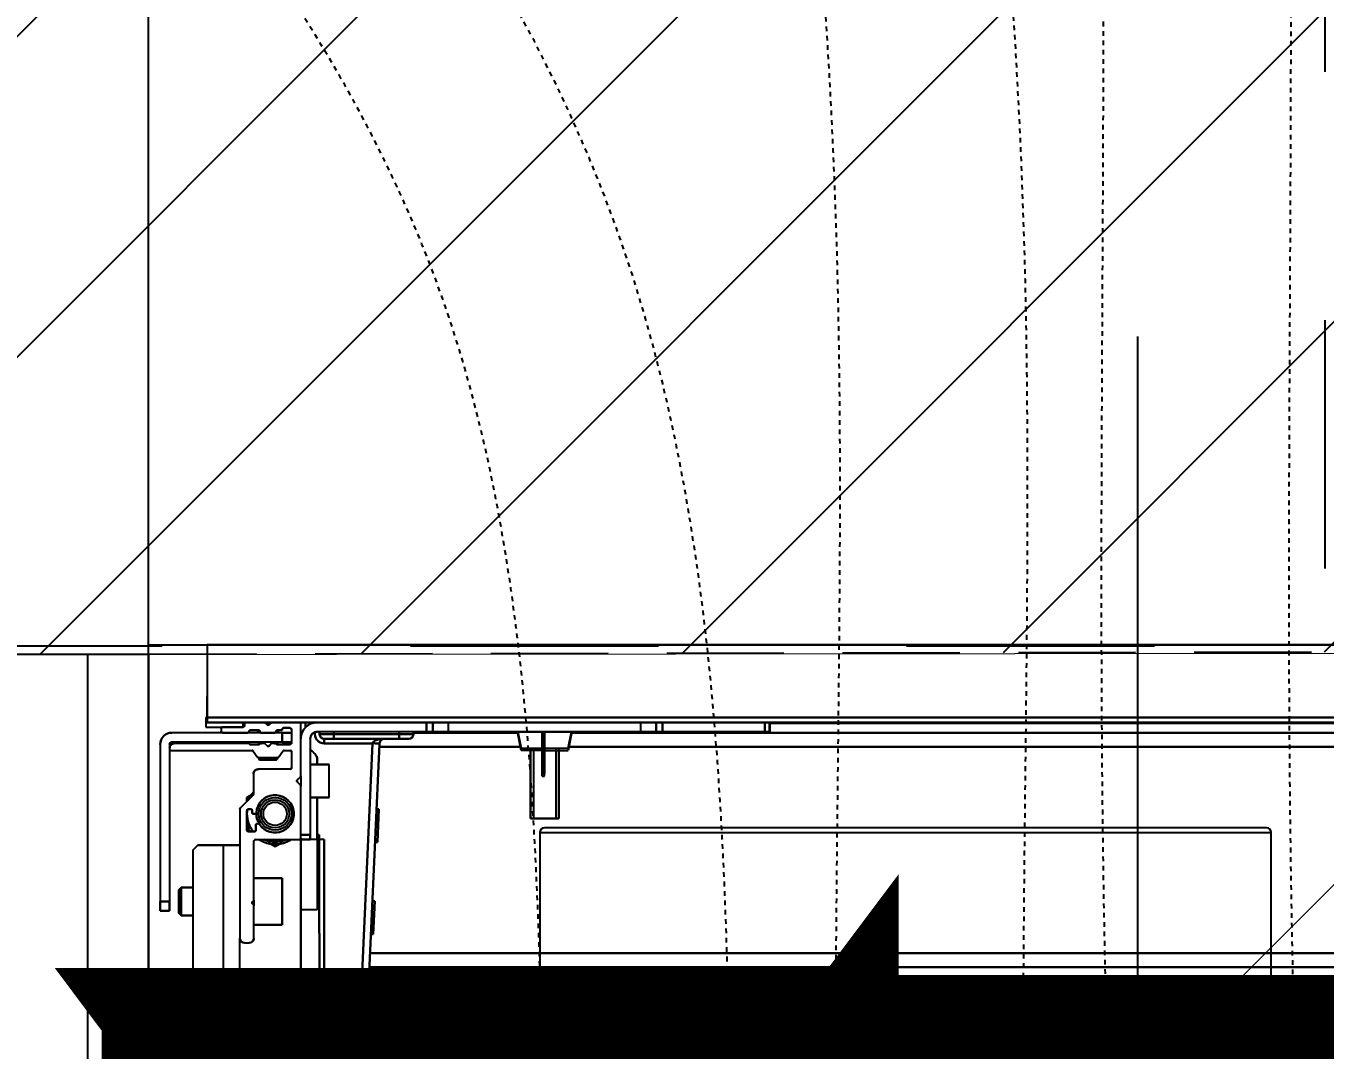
# Model space of a CAD drawing. Extents: x -2932 to 12371, y 2178 to 6224.
# Drawn here: x 4539.35 to 4567.06, y 4722.82 to 4744.65 of the extents above; entities that cross this region are included whole.
import ezdxf

# ---------------------------------------------------------------- set-up
doc = ezdxf.new("R2010")
doc.units = 0
doc.header["$PDMODE"] = 67
for name, pattern in [('ACAD_ISO02W100', [15, 12, -3]), ('prlm_ef', [0.165, 0.1, -0.065]), ('Style de ligne -1', [0.41664, 0.20828, -0.20836]), ('Style de ligne -13', [0.147638, 0.098425, -0.049213])]:
    doc.linetypes.add(name, pattern=pattern)
doc.layers.get('0').update_dxf_attribs({"color": 252})
doc.layers.add('_GAZELEC-BOITE INCORPO', color=36, linetype='Continuous', lineweight=18)
doc.layers.add('_GAZELEC-RESERVATION 2', color=6, linetype='Continuous', lineweight=18)
for name, color, linetype in [('_GAZELEC-EAU CHAUDE', 1, 'Continuous'), ('B aménagement intérieur', 252, 'Continuous'), ('B GÈnÈral_Hatch', 252, 'Continuous'), ('B Général', 252, 'Continuous'), ('C ANNOTATIONS-prestations', 252, 'Continuous'), ('D SURFACES-shab', 252, 'Continuous'), ('F REMPLISSAGE-vert clair', 252, 'Continuous'), ('F REMPLISSAGE-vert foncé', 252, 'Continuous'), ('MTI900_Alu', 252, 'Continuous'), ('prlm-CHAUFF', 30, 'Continuous'), ('prlm-EAU-EF', 161, 'Continuous'), ('prlm-MOD', 64, 'Continuous')]:
    doc.layers.add(name, color=color, linetype=linetype)
doc.layers.add('prlm-ZEROPLOT', color=254, linetype='Continuous', plot=False)
doc.styles.add('Arial', font='arial.ttf')
doc.styles.add('Eurostile', font='')
doc.styles.get('Eurostile').set_extended_font_data('Eurostile')
doc.dimstyles.new('200', dxfattribs={"dimscale": 0.1, "dimtxt": 150, "dimasz": 25, "dimexe": 50, "dimexo": 50, "dimgap": 20, "dimtad": 1, "dimdec": 0, "dimdsep": 46, "dimtxsty": 'Arial', "dimblk1": 'DOTBLANK', "dimblk2": 'DOTBLANK', "dimsah": 1, "dimcen": 25, "dimclrd": 5, "dimclre": 5, "dimadec": 0, "dimazin": 0, "dimtfac": 1, "dimtdec": 0, "dimtmove": 0, "dimatfit": 3, "dimldrblk": 'DOTBLANK', "dimfxl": 50, "dimtolj": 1, "dimtzin": 0, "dimarcsym": 0})
doc.dimstyles.new('Arch', dxfattribs={"dimtxt": 11.765001, "dimasz": 11.224121, "dimexe": 15.875, "dimexo": 7.9375, "dimgap": 7.9375, "dimtad": 1, "dimdec": 1, "dimtxsty": 'Eurostile', "dimblk": 'B n1.VW_SLASH', "dimblk1": 'B n1.VW_SLASH', "dimblk2": 'B n1.VW_SLASH', "dimcen": 0, "dimdle": 7.9375, "dimazin": 0, "dimtfac": 1, "dimtdec": 1, "dimtix": 1, "dimtmove": 0, "dimatfit": 0, "dimldrblk": 'B n1.VW_FILLEDARROW', "dimfxl": 1, "dimfrac": 2, "dimtolj": 1, "dimarcsym": 0})

# ---------------------------------------------------------------- blocks, each defined once
blk = doc.blocks.new('A n1.WC-plan-PMR')
at = {"layer": 'B Général', "linetype": 'Style de ligne -1', "ltscale": 25.4, "flags": 128}
blk.add_lwpolyline([(-114.5, 112.5), (15.5, 112.5), (15.5, 32.5), (-114.5, 32.5)], close=True, dxfattribs=at)
blk = doc.blocks.new('A n1.T2 A25 (2D)')
at = {"layer": 'B GÈnÈral_Hatch', "linetype": 'Continuous'}
h = blk.add_hatch(dxfattribs=at)
h.set_pattern_fill('F_P__SOFFITE', color=256, style=0, pattern_type=2)
h.set_pattern_definition([(45, (0, 0.2205), (-3.527778, 3.30729), [])])
h.paths.add_polyline_path([(-48.998, 18.989), (-339.998, 18.989), (-339.996, -402.143), (-255.997, -402.143), (-255.996, -314.327), (-160.993, -314.143), (-160.997, -126.192), (-48.999, -126.192)])
at = {"layer": 'B Général', "linetype": 'Style de ligne -13', "ltscale": 25.4, "flags": 128}
blk.add_lwpolyline([(-48.998, 18.989), (-339.998, 18.989), (-339.996, -402.143), (-255.997, -402.143), (-255.996, -314.327), (-160.993, -314.143), (-160.997, -126.192), (-48.999, -126.192)], close=True, dxfattribs=at)
at = {"layer": 'D SURFACES-shab', "lineweight": 18, "flags": 128}
blk.add_lwpolyline([(-340.999, -401.96), (-255.997, -401.96), (-255.996, -314.327), (-160.996, -314.235), (-160.998, -281.9), (-160.998, -130.966), (-258.956, -130.966), (-258.999, -76.01), (-340.999, -76.01)], close=True, dxfattribs=at)
at = {"layer": 'B Général', "xscale": -1, "rotation": 90}
blk.add_blockref('A n1.WC-plan-PMR', (-193.399, -298.643), dxfattribs=at)
blk = doc.blocks.new('A n1.G 100_80')
at = {"layer": 'B Général', "linetype": 'Continuous'}
blk.add_line((48.52, 43.75), (48.52, -43.75), dxfattribs=at)
at = {"layer": 'B Général', "linetype": 'Continuous', "flags": 128}
blk.add_lwpolyline([(9.5, -45), (9.5, 45), (48.52, 45), (48.52, -45)], close=True, dxfattribs=at)
at = {"layer": 'C ANNOTATIONS-prestations'}
for p, q in [((43.05, 44.75), (42.85, 44.75)), ((42.85, 44.75), (42.85, 44.55)), ((46.4, 44.75), (43.05, 44.75)), ((43.05, 44.55), (43.05, 44.75)), ((42.75, 44.3), (42.8, 44.35)), ((42.8, 44.35), (43.3, 44.35)), ((42.85, 44.55), (43.05, 44.55)), ((46.4, 44.55), (43.05, 44.55)), ((43.3, 44.35), (43.35, 44.3)), ((46.27, 44.52), (46.27, 42.791)), ((46.32, 44.55), (46.3, 44.55)), ((46.42, 42.855), (46.42, 44.45)), ((46.45, 42.15), (46.45, 44.5)), ((46.65, 42.15), (46.65, 44.5)), ((43.35, 44.3), (42.75, 44.3)), ((42.75, 44.05), (42.75, 44.3)), ((43.35, 44.3), (43.35, 44.05)), ((13.65, 44.05), (44.15, 44.05)), ((44.15, 44.05), (44.25, 43.95)), ((44.25, 43.4), (44.25, 43.95)), ((46.97, 43.78), (46.77, 43.78)), ((46.77, 43.78), (46.77, 42.98)), ((46.87, 43.75), (46.87, -43.75)), ((46.97, 43.75), (46.87, 43.75)), ((46.97, 43.75), (46.97, 43.78)), ((46.97, -43.75), (46.97, 43.75)), ((46.97, 43.75), (47.42, 43.75)), ((48.52, 43.75), (47.42, 43.75)), ((13.55, 43.4), (44.25, 43.4)), ((44.25, 43.05), (44.25, 43.4)), ((46.65, 43.42), (46.65, 42.885)), ((46.74, 43.45), (46.68, 43.45)), ((46.77, 42.98), (46.77, 43.42)), ((15.5, 43.05), (42.27, 43.05)), ((45.028, 43.05), (42.27, 43.05)), ((45.321, 42.769), (45.049, 43.041)), ((46.77, 42.98), (46.87, 42.98)), ((42.17, 42.95), (42.17, 42.85)), ((42.27, 42.75), (42.958, 42.75)), ((42.55, 42.15), (42.55, 42.75)), ((43.082, 42.75), (42.958, 42.75)), ((42.979, 42.759), (42.999, 42.779)), ((43.041, 42.779), (43.061, 42.759)), ((43.082, 42.75), (44.34, 42.75)), ((43.55, 42.75), (43.55, 42.15)), ((44.37, 42.72), (44.37, 41.78)), ((44.566, 42.9), (44.54, 42.854)), ((44.54, 42.74), (44.54, 42.87)), ((44.57, 42.9), (44.99, 42.9)), ((44.68, 42.71), (44.57, 42.71)), ((44.71, 42.657), (44.71, 42.68)), ((44.92, 42.76), (44.92, 42.729)), ((44.99, 42.79), (44.95, 42.79)), ((45.02, 42.87), (45.02, 42.82)), ((45.27, 42.906), (45.184, 42.906)), ((45.328, 42.806), (45.27, 42.906)), ((45.77, 42.76), (45.342, 42.76)), ((46.257, 42.766), (46.133, 42.679)), ((46.4, 42.653), (46.4, 42.827)), ((46.661, 42.651), (46.7, 42.69)), ((46.7, 42.826), (46.7, 42.654)), ((46.84, 42.95), (46.8, 42.95)), ((44.278, 42.4), (44.22, 42.3)), ((45.87, 41.98), (45.87, 42.66)), ((46.07, 42.63), (46.09, 42.65)), ((46.07, 42.27), (46.07, 42.63)), ((46.07, 42.607), (46.12, 42.607)), ((46.09, 42.25), (46.09, 42.65)), ((46.09, 42.65), (46.12, 42.65)), ((46.12, 42.654), (46.12, 42.246)), ((46.371, 42.471), (46.42, 42.521)), ((46.42, 42.379), (46.371, 42.429)), ((46.4, 42.65), (46.45, 42.65)), ((46.4, 42.607), (46.45, 42.607)), ((46.42, 42.521), (46.42, 42.625)), ((46.65, 42.595), (46.65, 42.31)), ((46.661, 42.618), (46.661, 42.651)), ((46.821, 42.471), (46.87, 42.521)), ((46.87, 42.379), (46.821, 42.429)), ((46.835, 42.414), (46.835, 42.486)), ((43.55, 42.15), (42.55, 42.15)), ((44.22, 42.3), (44.278, 42.2)), ((46.07, 42.293), (46.12, 42.293)), ((46.09, 42.25), (46.07, 42.27)), ((46.12, 42.25), (46.09, 42.25)), ((46.133, 42.221), (46.257, 42.134)), ((46.4, 42.293), (46.45, 42.293)), ((46.4, 42.252), (46.4, 41.98)), ((46.45, 42.25), (46.4, 42.25)), ((46.42, 42.28), (46.42, 42.379)), ((46.65, 42.15), (46.45, 42.15)), ((46.45, 42.15), (46.45, 41.95)), ((46.65, 41.95), (46.65, 42.15)), ((46.661, 42.25), (46.661, 42.287)), ((46.7, 42.21), (46.661, 42.25)), ((46.7, 42.251), (46.7, 42.15)), ((46.7, 42.15), (46.72, 42.15)), ((46.75, 42.12), (46.75, 41.98)), ((45.114, 41.95), (44.726, 41.95)), ((46.24, 41.95), (45.9, 41.95)), ((46.27, 42.109), (46.27, 41.98)), ((46.72, 41.95), (46.43, 41.95)), ((41.57, 41.75), (41.37, 41.75)), ((41.37, 41.354), (41.37, 41.75)), ((42.87, 41.75), (41.57, 41.75)), ((41.57, 41.25), (41.57, 41.75)), ((44.37, 41.75), (42.87, 41.75)), ((42.87, 41.4), (42.87, 41.75)), ((44.4, 41.75), (44.37, 41.75)), ((44.37, 41.75), (44.37, 41.55)), ((44.4, 41.75), (45.508, 41.75)), ((44.47, 41.55), (44.47, 41.75)), ((45.732, 41.75), (45.508, 41.75)), ((45.529, 41.759), (45.599, 41.829)), ((45.641, 41.829), (45.711, 41.759)), ((45.732, 41.75), (46.84, 41.75)), ((46.87, 41.65), (46.765, 41.65)), ((46.87, 41.75), (46.84, 41.75)), ((40.27, 41.351), (44.47, 41.36)), ((40.27, 41.351), (40.27, 40.5)), ((44.37, 41.4), (42.87, 41.4)), ((44.37, 41.4), (44.37, 41.55)), ((44.37, 41.55), (44.47, 41.55)), ((44.37, 41.25), (44.37, 41.4)), ((45.27, 41.4), (44.37, 41.4)), ((46.52, 41.55), (44.47, 41.55)), ((44.47, 41.36), (44.472, 41.4)), ((45.27, 41.15), (45.27, 41.55)), ((45.97, 41.55), (45.97, 41.15)), ((46.067, 41.4), (45.97, 41.4)), ((46.67, 41.35), (46.62, 41.35)), ((46.62, 41.05), (46.62, 41.35)), ((46.67, 39.067), (46.67, 41.4)), ((44.37, 41.25), (41.57, 41.25)), ((45.97, 41.15), (45.27, 41.15)), ((46.42, 41.25), (46.42, 40.221)), ((46.52, 41.25), (46.42, 41.25)), ((46.52, 41.25), (46.52, 41.05)), ((46.52, 41.05), (46.52, 39.65)), ((46.52, 41.05), (46.62, 41.05)), ((46.62, 41.05), (46.67, 41.05)), ((46.62, 39.65), (46.62, 41.05)), ((46.42, 40.221), (40.27, 40.5)), ((40.27, 40.5), (40.27, 40.35)), ((40.27, 40.35), (46.413, 40.071)), ((41.65, 2.775), (41.65, 40.287)), ((41.95, 2.775), (41.95, 40.274)), ((42.354, 40.205), (42.357, 40.255)), ((42.354, 40.205), (43.056, 40.173)), ((43.058, 40.223), (43.056, 40.173)), ((46.413, 40.071), (46.42, 40.221)), ((46.425, 40.22), (46.42, 40.221)), ((44.316, 40.116), (44.319, 40.166)), ((44.316, 40.116), (45.018, 40.084)), ((45.02, 40.134), (45.018, 40.084)), ((46.35, 37.066), (46.35, 40.074)), ((46.413, 40.071), (46.425, 40.07)), ((46.52, 39.65), (46.52, 39.45)), ((46.52, 39.65), (46.62, 39.65)), ((46.67, 39.65), (46.62, 39.65)), ((46.62, 39.35), (46.62, 39.65)), ((46.62, 39.35), (46.67, 39.35)), ((46.65, 39.35), (46.65, 37.126)), ((46.87, 39.067), (46.67, 39.067)), ((46.67, 39.067), (46.67, 38.932)), ((46.67, 38.932), (46.67, 38.6)), ((46.67, 38.932), (46.87, 38.932)), ((46.67, 38.6), (46.67, 34.5)), ((46.67, 38.6), (46.87, 38.6)), ((46.27, 37.05), (46.67, 37.13)), ((46.27, 36.6), (46.27, 37.05)), ((44.82, 36.85), (44.82, 36.25)), ((44.82, 36.85), (46.27, 36.85)), ((46.27, 36.789), (44.82, 36.789)), ((45.725, 36.6), (45.725, 36.55)), ((45.725, 36.6), (45.861, 36.6)), ((45.861, 36.6), (45.861, 36.55)), ((45.861, 36.6), (46.67, 36.6)), ((46.27, 36.311), (44.82, 36.311)), ((45.725, 36.55), (45.861, 36.55)), ((45.861, 36.55), (46.67, 36.55)), ((46.27, 36.55), (46.27, 36.05)), ((46.27, 36.25), (44.82, 36.25)), ((46.67, 35.97), (46.27, 36.05)), ((46.35, 2.6), (46.35, 36.034)), ((46.65, 35.974), (46.65, 2.5)), ((46.67, 34.5), (46.87, 34.5)), ((46.67, 34.5), (46.67, 34.168)), ((46.87, 34.168), (46.67, 34.168)), ((46.67, 34.168), (46.67, 34.033)), ((46.67, 31.85), (46.67, 34.033)), ((46.67, 34.033), (46.87, 34.033)), ((46.67, 31.85), (46.67, 31.75)), ((46.87, 31.85), (46.67, 31.85)), ((46.67, 31.75), (46.87, 31.75)), ((46.85, 31.75), (46.85, 2.433))]:
    blk.add_line(p, q, dxfattribs=at)
at = {"layer": 'C ANNOTATIONS-prestations', "flags": 128}
for points in [[(46.4, 44.75, -0.198912), (46.577, 44.677, -0.198912), (46.65, 44.5)], [(46.27, 44.52, -0.198912), (46.279, 44.541, -0.198912), (46.3, 44.55)], [(46.32, 44.55, -0.198912), (46.391, 44.521, -0.198912), (46.42, 44.45)], [(46.4, 44.55, -0.198912), (46.435, 44.535, -0.198912), (46.45, 44.5)], [(46.65, 43.42, -0.198912), (46.659, 43.441, -0.198912), (46.68, 43.45)], [(46.74, 43.45, -0.198912), (46.761, 43.441, -0.198912), (46.77, 43.42)], [(42.17, 42.95, -0.198912), (42.199, 43.021, -0.198912), (42.27, 43.05)], [(45.028, 43.05, -0.098491), (45.039, 43.048, -0.098491), (45.049, 43.041)], [(46.8, 42.95, -0.198912), (46.779, 42.959, -0.198912), (46.77, 42.98)], [(42.27, 42.75, -0.198912), (42.199, 42.779, -0.198912), (42.17, 42.85)], [(42.979, 42.759, -0.098491), (42.969, 42.752, -0.098491), (42.958, 42.75)], [(42.999, 42.779, -0.198912), (43.02, 42.788, -0.198912), (43.041, 42.779)], [(43.082, 42.75, -0.098491), (43.071, 42.752, -0.098491), (43.061, 42.759)], [(44.34, 42.75, -0.198912), (44.361, 42.741, -0.198912), (44.37, 42.72)], [(44.948, 42.699, -0.366532), (45.318, 42.338, -0.366532), (45.023, 41.914, -0.366532), (44.556, 42.135, -0.366532), (44.697, 42.632)], [(44.54, 42.87, -0.198912), (44.549, 42.891, -0.198912), (44.57, 42.9)], [(44.54, 42.764, -0.104675), (44.761, 42.879, -0.104675), (45.009, 42.893)], [(44.54, 42.827, -0.02871), (44.603, 42.867, -0.02871), (44.67, 42.9)], [(44.57, 42.71, -0.198912), (44.549, 42.719, -0.198912), (44.54, 42.74)], [(44.68, 42.71, -0.198912), (44.701, 42.701, -0.198912), (44.71, 42.68)], [(44.697, 42.632, -0.082935), (44.817, 42.687, -0.082935), (44.948, 42.699)], [(44.92, 42.76, -0.198912), (44.929, 42.781, -0.198912), (44.95, 42.79)], [(44.948, 42.699, -0.189855), (44.928, 42.709, -0.189855), (44.92, 42.729)], [(44.99, 42.9, -0.198912), (45.011, 42.891, -0.198912), (45.02, 42.87)], [(45.02, 42.82, -0.198912), (45.011, 42.799, -0.198912), (44.99, 42.79)], [(45.207, 42.883, -0.041018), (45.298, 42.829, -0.041018), (45.379, 42.76)], [(45.342, 42.76, -0.098491), (45.331, 42.762, -0.098491), (45.321, 42.769)], [(45.77, 42.76, -0.198912), (45.841, 42.731, -0.198912), (45.87, 42.66)], [(46.12, 42.654, -0.120588), (46.123, 42.668, -0.120588), (46.133, 42.679)], [(46.27, 42.791, -0.120588), (46.267, 42.777, -0.120588), (46.257, 42.766)], [(46.4, 42.827, -0.155096), (46.406, 42.844, -0.155096), (46.42, 42.855)], [(46.675, 42.855, -0.17724), (46.657, 42.866, -0.17724), (46.65, 42.885)], [(46.675, 42.855, -0.17724), (46.693, 42.845, -0.17724), (46.7, 42.826)], [(46.84, 42.95, -0.198912), (46.861, 42.941, -0.198912), (46.87, 42.92)], [(44.37, 41.954, -0.14145), (44.27, 42.3, -0.14145), (44.37, 42.646)], [(44.37, 42.06, -0.103148), (44.32, 42.3, -0.103148), (44.37, 42.54)], [(44.71, 42.657, -0.122946), (44.706, 42.643, -0.122946), (44.697, 42.632)], [(46.371, 42.429, -0.198912), (46.362, 42.45, -0.198912), (46.371, 42.471)], [(46.42, 42.625, -0.155096), (46.406, 42.636, -0.155096), (46.4, 42.653)], [(46.661, 42.651, -0.013224), (46.655, 42.65, -0.013224), (46.65, 42.65)], [(46.65, 42.595, -0.17724), (46.657, 42.614, -0.17724), (46.675, 42.625)], [(46.7, 42.654, -0.17724), (46.693, 42.635, -0.17724), (46.675, 42.625)], [(46.821, 42.429, -0.198912), (46.812, 42.45, -0.198912), (46.821, 42.471)], [(46.133, 42.221, -0.120588), (46.123, 42.232, -0.120588), (46.12, 42.246)], [(46.257, 42.134, -0.120588), (46.267, 42.123, -0.120588), (46.27, 42.109)], [(46.4, 42.252, -0.155096), (46.406, 42.269, -0.155096), (46.42, 42.28)], [(46.675, 42.28, -0.17724), (46.657, 42.291, -0.17724), (46.65, 42.31)], [(46.65, 42.25, -0.013224), (46.655, 42.25, -0.013224), (46.661, 42.25)], [(46.675, 42.28, -0.17724), (46.693, 42.27, -0.17724), (46.7, 42.251)], [(46.72, 42.15, -0.198912), (46.741, 42.141, -0.198912), (46.75, 42.12)], [(45.9, 41.95, -0.198912), (45.879, 41.959, -0.198912), (45.87, 41.98)], [(46.27, 41.98, -0.198912), (46.261, 41.959, -0.198912), (46.24, 41.95)], [(46.43, 41.95, -0.198912), (46.409, 41.959, -0.198912), (46.4, 41.98)], [(46.75, 41.98, -0.198912), (46.741, 41.959, -0.198912), (46.72, 41.95)], [(44.4, 41.75, -0.198912), (44.379, 41.759, -0.198912), (44.37, 41.78)], [(45.529, 41.759, -0.098491), (45.519, 41.752, -0.098491), (45.508, 41.75)], [(45.599, 41.829, -0.198912), (45.62, 41.838, -0.198912), (45.641, 41.829)], [(45.732, 41.75, -0.098491), (45.721, 41.752, -0.098491), (45.711, 41.759)], [(46.52, 41.75, -0.198912), (46.767, 41.648, -0.198912), (46.87, 41.4)], [(46.87, 41.78, -0.198912), (46.861, 41.759, -0.198912), (46.84, 41.75)], [(46.22, 41.472, -0.109774), (46.151, 41.419, -0.109774), (46.067, 41.4)], [(46.22, 41.472, -0.028434), (46.259, 41.513, -0.028434), (46.302, 41.55)], [(46.42, 41.25, -0.227222), (46.495, 41.406, -0.227222), (46.663, 41.445)], [(46.52, 41.55, -0.198912), (46.626, 41.506, -0.198912), (46.67, 41.4)], [(46.52, 41.25, -0.198912), (46.549, 41.321, -0.198912), (46.62, 41.35)], [(46.425, 40.07, -0.193016), (46.492, 40.04, -0.193016), (46.52, 39.97)], [(46.62, 39.35, -0.198912), (46.549, 39.379, -0.198912), (46.52, 39.45)]]:
    blk.add_lwpolyline(points, format="xyb", dxfattribs=at)
at = {"layer": 'C ANNOTATIONS-prestations'}
for radius in [0.35, 0.3, 0.25]:
    blk.add_circle((44.92, 42.3), radius, dxfattribs=at)
for points, knots in [([(46.425, 40.07), (46.424, 40.07), (46.424, 40.071), (46.424, 40.072), (46.423, 40.074), (46.422, 40.083), (46.422, 40.103), (46.422, 40.13), (46.423, 40.182), (46.424, 40.218), (46.424, 40.219), (46.425, 40.22)], [0, 0, 0, 1, 2, 3, 4, 5, 6, 7, 8, 8, 9, 9, 9]), ([(46.425, 40.22), (46.425, 40.22), (46.437, 40.218), (46.454, 40.206), (46.467, 40.191), (46.48, 40.171), (46.491, 40.146), (46.501, 40.117), (46.513, 40.068), (46.52, 40.004), (46.52, 39.975), (46.52, 39.972), (46.52, 39.97)], [0, 0, 0, 1, 2, 3, 4, 5, 6, 7, 8, 9, 9, 10, 10, 10])]:
    blk.add_open_spline(points, degree=2, knots=knots, dxfattribs=at)
blk = doc.blocks.new('A n1.MTI900_Alu_390')
at = {"layer": 'MTI900_Alu', "color": 1, "linetype": 'Continuous'}
for p, q in [((4.34, -0.405), (4.34, -3.475)), ((4.405, -0.415), (4.405, -3.465)), ((4.305, -0.6), (4.305, -3.277)), ((4.0071, -3.6913), (4.035, -3.077)), ((4.05, -3.077), (4.0221, -3.692)), ((4.035, -3.077), (4.05, -3.077)), ((4.1351, -3.077), (4.05, -3.077)), ((4.136, -3.497), (4.1351, -3.077)), ((4.125, -3.207), (4.125, -3.487)), ((4.125, -3.207), (4.175, -3.207)), ((4.1353, -3.187), (4.175, -3.187)), ((4.175, -3.187), (4.175, -3.207)), ((4.175, -3.207), (4.175, -3.337)), ((4.0287, -3.215), (-0.1325, -3.215)), ((4.0274, -3.245), (-0.1325, -3.245)), ((4.295, -3.267), (4.285, -3.267)), ((4.0173, -3.3556), (4.0205, -3.2854)), ((4.0255, -3.2857), (4.0205, -3.2854)), ((4.275, -3.277), (4.275, -3.3458)), ((4.305, -3.5528), (4.305, -3.277)), ((4.215, -3.305), (4.215, -3.405)), ((4.275, -3.305), (4.215, -3.305)), ((4.43, -3.325), (4.405, -3.325)), ((4.43, -3.325), (4.43, -3.385)), ((4.435, -3.33), (4.43, -3.325)), ((4.14, -3.337), (4.175, -3.337)), ((4.14, -3.487), (4.14, -3.337)), ((4.175, -3.337), (4.175, -3.487)), ((4.275, -3.3458), (4.275, -3.3582)), ((4.2759, -3.3479), (4.2779, -3.3499)), ((4.435, -3.38), (4.435, -3.33)), ((4.455, -3.355), (4.455, -3.335)), ((4.455, -3.335), (4.475, -3.335)), ((4.475, -3.335), (4.475, -3.355)), ((4.0173, -3.3556), (4.0223, -3.3558)), ((4.275, -3.3582), (4.275, -3.484)), ((4.2779, -3.3541), (4.2759, -3.3561)), ((4.43, -3.385), (4.435, -3.38)), ((4.455, -3.69), (4.455, -3.355)), ((4.475, -3.355), (4.455, -3.355)), ((4.475, -3.69), (4.475, -3.355)), ((4.215, -3.405), (4.275, -3.405)), ((4.405, -3.385), (4.43, -3.385)), ((4.0084, -3.5518), (4.0116, -3.4816)), ((4.0166, -3.4819), (4.0116, -3.4816)), ((4.125, -3.487), (4.14, -3.487)), ((4.14, -3.487), (4.155, -3.487)), ((4.14, -3.487), (4.14, -3.577)), ((4.155, -3.487), (4.175, -3.487)), ((4.155, -3.497), (4.155, -3.487)), ((4.175, -3.487), (4.175, -3.49)), ((4.175, -3.49), (4.175, -3.6008)), ((4.272, -3.487), (4.178, -3.487)), ((4.22, -3.4778), (4.23, -3.472)), ((4.23, -3.472), (4.24, -3.4778)), ((4.34, -3.475), (4.305, -3.475)), ((4.395, -3.475), (4.34, -3.475)), ((4.395, -3.475), (4.405, -3.465)), ((4.14, -3.4972), (4.136, -3.497)), ((4.155, -3.702), (4.155, -3.497)), ((4.175, -3.497), (4.155, -3.497)), ((4.271, -3.507), (4.271, -3.518)), ((4.287, -3.504), (4.274, -3.504)), ((4.2854, -3.504), (4.29, -3.5066)), ((4.29, -3.549), (4.29, -3.507)), ((3.625, -3.532), (3.685, -3.532)), ((3.625, -3.532), (3.625, -3.682)), ((3.6311, -3.682), (3.6311, -3.532)), ((3.6789, -3.682), (3.6789, -3.532)), ((3.685, -3.682), (3.685, -3.532)), ((4.195, -3.5614), (4.195, -3.5226)), ((4.268, -3.521), (4.2657, -3.521)), ((4.2729, -3.542), (4.276, -3.542)), ((4.279, -3.545), (4.279, -3.549)), ((4.0084, -3.5518), (4.0134, -3.552)), ((4.2769, -3.5821), (4.3041, -3.5549)), ((4.282, -3.552), (4.287, -3.552)), ((4.2906, -3.5684), (4.2906, -3.577)), ((4.115, -3.577), (4.115, -3.647)), ((4.155, -3.577), (4.115, -3.577)), ((4.175, -3.6232), (4.175, -3.6008)), ((4.276, -3.627), (4.276, -3.5842)), ((4.2906, -3.577), (4.2806, -3.5828)), ((3.655, -3.6411), (3.655, -3.6275)), ((3.66, -3.6275), (3.655, -3.6275)), ((3.66, -3.6411), (3.66, -3.6275)), ((4.175, -3.6232), (4.175, -3.734)), ((4.1759, -3.6029), (4.1829, -3.6099)), ((4.1829, -3.6141), (4.1759, -3.6211)), ((3.655, -3.717), (3.655, -3.6411)), ((3.66, -3.6411), (3.655, -3.6411)), ((3.66, -3.717), (3.66, -3.6411)), ((4.115, -3.647), (4.155, -3.647)), ((4.14, -3.647), (4.14, -3.6567)), ((4.195, -3.674), (4.195, -3.64)), ((4.198, -3.637), (4.266, -3.637)), ((4.227, -3.657), (4.225, -3.659)), ((4.263, -3.657), (4.227, -3.657)), ((4.2293, -3.657), (4.2293, -3.662)), ((4.2607, -3.657), (4.2607, -3.662)), ((4.265, -3.659), (4.263, -3.657)), ((3.6044, -3.685), (-0.15, -3.685)), ((3.605, -3.682), (3.598, -3.717)), ((3.655, -3.682), (3.605, -3.682)), ((3.705, -3.682), (3.66, -3.682)), ((3.712, -3.717), (3.705, -3.682)), ((4.0074, -3.685), (3.7056, -3.685)), ((4.2109, -3.677), (4.198, -3.677)), ((4.2221, -3.6633), (4.2134, -3.6757)), ((4.2654, -3.662), (4.2246, -3.662)), ((4.265, -3.659), (4.225, -3.659)), ((4.225, -3.659), (4.225, -3.662)), ((4.265, -3.662), (4.265, -3.659)), ((4.2766, -3.6757), (4.2679, -3.6633)), ((4.452, -3.677), (4.2791, -3.677)), ((4.455, -3.682), (4.455, -3.68)), ((3.935, -3.717), (3.935, -3.712)), ((3.965, -3.712), (3.935, -3.712)), ((3.945, -3.702), (3.965, -3.702)), ((3.965, -3.702), (4.105, -3.702)), ((3.965, -3.712), (3.965, -3.702)), ((3.965, -3.712), (3.965, -3.717)), ((4.105, -3.712), (3.965, -3.712)), ((4.007, -3.6925), (4.0071, -3.6913)), ((4.0071, -3.6913), (4.0221, -3.692)), ((4.0221, -3.692), (4.022, -3.6925)), ((4.0221, -3.692), (4.125, -3.692)), ((4.105, -3.702), (4.125, -3.702)), ((4.105, -3.712), (4.105, -3.702)), ((4.105, -3.717), (4.105, -3.712)), ((4.135, -3.712), (4.105, -3.712)), ((4.125, -3.692), (4.125, -3.702)), ((4.135, -3.712), (4.135, -3.717)), ((4.195, -3.722), (4.195, -3.693)), ((4.195, -3.695), (4.215, -3.695)), ((4.198, -3.69), (4.2252, -3.69)), ((4.215, -3.695), (4.45, -3.695)), ((4.215, -3.695), (4.215, -3.715)), ((4.225, -3.69), (4.225, -3.695)), ((4.228, -3.692), (4.2367, -3.692)), ((4.2293, -3.69), (4.2293, -3.695)), ((4.2429, -3.6871), (4.2388, -3.6911)), ((4.2512, -3.6911), (4.2471, -3.6871)), ((4.2533, -3.692), (4.2625, -3.692)), ((4.2607, -3.69), (4.2607, -3.695)), ((4.265, -3.695), (4.265, -3.69)), ((4.2827, -3.69), (4.2653, -3.69)), ((4.2855, -3.692), (4.445, -3.692)), ((-4.375, -3.737), (4.375, -3.737)), ((-0.1667, -3.735), (3.175, -3.735)), ((-0.16, -3.715), (3.5984, -3.715)), ((3.175, -3.717), (3.185, -3.717)), ((3.175, -3.737), (3.175, -3.717)), ((3.185, -3.717), (3.4033, -3.717)), ((3.185, -3.717), (3.185, -3.737)), ((3.4033, -3.737), (3.4033, -3.717)), ((3.4033, -3.717), (3.4168, -3.717)), ((3.4168, -3.717), (3.45, -3.717)), ((3.4168, -3.717), (3.4168, -3.737)), ((3.45, -3.717), (3.86, -3.717)), ((3.45, -3.717), (3.45, -3.737)), ((3.7116, -3.715), (3.935, -3.715)), ((3.86, -3.717), (3.8932, -3.717)), ((3.86, -3.717), (3.86, -3.737)), ((3.8932, -3.717), (3.9067, -3.717)), ((3.8932, -3.737), (3.8932, -3.717)), ((3.9067, -3.717), (4.14, -3.717)), ((3.9067, -3.717), (3.9067, -3.737)), ((4.165, -3.7265), (4.165, -3.737)), ((4.175, -3.734), (4.175, -3.737)), ((4.215, -3.715), (4.195, -3.715)), ((4.198, -3.725), (4.212, -3.725)), ((4.215, -3.715), (4.45, -3.715)), ((4.215, -3.72), (4.2251, -3.72)), ((4.215, -3.722), (4.215, -3.72)), ((4.2249, -3.7161), (4.221, -3.72)), ((4.2287, -3.7161), (4.2249, -3.7161)), ((4.2595, -3.715), (4.231, -3.715)), ((4.2429, -3.7321), (4.2379, -3.737)), ((4.2486, -3.7335), (4.2414, -3.7335)), ((4.2521, -3.737), (4.2471, -3.7321)), ((4.2651, -3.7161), (4.2618, -3.7161)), ((4.269, -3.72), (4.2651, -3.7161)), ((4.2654, -3.72), (4.2826, -3.72)), ((4.342, -3.715), (4.2885, -3.715)), ((4.295, -3.734), (4.295, -3.73)), ((4.298, -3.727), (4.342, -3.727)), ((4.378, -3.727), (4.298, -3.727)), ((4.298, -3.727), (4.298, -3.737)), ((4.345, -3.724), (4.345, -3.718)), ((4.375, -3.737), (4.375, -3.747)), ((4.378, -3.747), (4.378, -3.727)), ((4.375, -3.747), (-4.375, -3.747)), ((4.375, -3.747), (4.378, -3.747)), ((4.375, -3.792), (4.375, -3.747)), ((4.375, -3.902), (4.375, -3.792)), ((-4.375, -3.902), (4.375, -3.902))]:
    blk.add_line(p, q, dxfattribs=at)
for radius in [0.035, 0.03, 0.025]:
    blk.add_circle((4.23, -3.542), radius, dxfattribs=at)
for centre, radius, start, end in [((4.285, -3.277), 0.01, 90, 180), ((4.295, -3.277), 0.01, 0, 90), ((4.278, -3.3458), 0.003, 180, 225), ((4.2758, -3.352), 0.003, 315, 45), ((4.278, -3.3582), 0.003, 135, 180), ((4.178, -3.49), 0.003, 90, 180), ((4.23, -3.542), 0.065, 57.7958, 122.2042), ((4.23, -3.542), 0.06, 66.4435, 113.5565), ((4.272, -3.484), 0.003, 270, 0), ((4.23, -3.542), 0.04, 33.9272, 355.9994), ((4.268, -3.518), 0.003, 270, 0), ((4.274, -3.507), 0.003, 90, 180), ((4.23, -3.542), 0.06, 0, 39.2965), ((4.23, -3.542), 0.065, 22.6199, 35.7758), ((4.287, -3.507), 0.003, 0, 90), ((4.2657, -3.518), 0.003, 213.9272, 270), ((4.23, -3.542), 0.04, 0, 33.9272), ((4.2729, -3.545), 0.003, 90, 175.9994), ((4.23, -3.542), 0.04, 355.9994, 0), ((4.276, -3.545), 0.003, 0, 90), ((4.23, -3.542), 0.06, 351.491, 0), ((4.23, -3.542), 0.065, 315.0475, 333.838), ((4.282, -3.549), 0.003, 180, 270), ((4.287, -3.549), 0.003, 270, 0), ((4.302, -3.5528), 0.003, 315, 0), ((4.178, -3.6008), 0.003, 180, 225), ((4.279, -3.5842), 0.003, 135, 180), ((4.178, -3.6232), 0.003, 135, 180), ((4.1808, -3.612), 0.003, 315, 45), ((4.266, -3.627), 0.01, 270, 0), ((4.16, -3.6567), 0.02, 180, 230.1159), ((4.198, -3.64), 0.003, 90, 180), ((4.1151, -3.7104), 0.05, 37.0861, 50.1159), ((4.198, -3.674), 0.003, 180, 270), ((4.2109, -3.674), 0.003, 270, 325.008), ((4.2246, -3.665), 0.003, 90, 145.008), ((4.2654, -3.665), 0.003, 34.992, 90), ((4.2791, -3.674), 0.003, 214.992, 270), ((4.445, -3.682), 0.01, 270, 0), ((4.452, -3.68), 0.003, 0, 90), ((3.945, -3.712), 0.01, 90, 180), ((3.997, -3.692), 0.01, 270, 357.3974), ((4.125, -3.712), 0.02, 347.588, 90), ((4.125, -3.712), 0.01, 0, 90), ((4.14, -3.702), 0.035, 270, 0), ((4.14, -3.702), 0.015, 270, 0), ((4.198, -3.693), 0.003, 90, 180), ((4.2252, -3.693), 0.003, 19.4712, 90), ((4.2367, -3.689), 0.003, 270, 315), ((4.245, -3.6892), 0.003, 45, 135), ((4.2533, -3.689), 0.003, 225, 270), ((4.2653, -3.693), 0.003, 90, 160.5288), ((4.2827, -3.693), 0.003, 19.4712, 90), ((4.45, -3.69), 0.025, 270, 0), ((4.45, -3.69), 0.005, 270, 0), ((4.178, -3.734), 0.003, 180, 270), ((4.198, -3.722), 0.003, 180, 270), ((4.212, -3.722), 0.003, 270, 0), ((4.215, -3.715), 0.01, 353.9388, 0), ((4.2251, -3.717), 0.003, 270, 350.4059), ((4.231, -3.718), 0.003, 90, 170.4059), ((4.245, -3.7342), 0.003, 45, 135), ((4.2595, -3.718), 0.003, 9.5941, 90), ((4.2654, -3.717), 0.003, 189.5941, 270), ((4.275, -3.715), 0.01, 180, 186.0612), ((4.2826, -3.717), 0.003, 270, 350.4059), ((4.2885, -3.718), 0.003, 90, 170.4059), ((4.292, -3.734), 0.003, 270, 0), ((4.298, -3.73), 0.003, 90, 180), ((4.342, -3.718), 0.003, 0, 90), ((4.342, -3.724), 0.003, 270, 0)]:
    blk.add_arc(centre, radius, start, end, dxfattribs=at)
for centre, major_axis, ratio, start_param, end_param in [((3.997, -3.692), (-0.025, 0), 0.4, 1.570796, 3.096169), ((4.022, -3.6931), (-0.015, 0.0007), 0.045361, -1.568734, 0)]:
    blk.add_ellipse(centre, major_axis=major_axis, ratio=ratio, start_param=start_param, end_param=end_param, dxfattribs=at)
blk = doc.blocks.new('xi.uta-yzen-g')
at = {"layer": 'prlm-CHAUFF', "ltscale": 50}
for p, q in [((-36.4, 35.02), (-20.8, 35.02)), ((-36.4, 35.02), (-36.4, 29.72)), ((-20.9, 35.12), (-36.3, 35.12)), ((-20.8, 29.72), (-20.8, 35.02))]:
    blk.add_line(p, q, dxfattribs=at)
for centre, start, end in [((-36.3, 35.02), 90, 180), ((-20.9, 35.02), 0, 90)]:
    blk.add_arc(centre, 0.1, start, end, dxfattribs=at)
blk = doc.blocks.new('xi.dchrob')
at = {"layer": 'prlm-ZEROPLOT', "color": 253, "linetype": 'ACAD_ISO02W100', "ltscale": 5}
for radius in [180, 120]:
    blk.add_circle((13.375, 0), radius, dxfattribs=at)
blk = doc.blocks.new('B n1.VW_SLASH')
at = {"linetype": 'ByBlock', "lineweight": -2}
blk.add_line((0.7072, 0), (-1, 0), dxfattribs=at)
at = {"linetype": 'Continuous', "lineweight": 20, "flags": 128}
blk.add_lwpolyline([(0.5001, 0.5001), (-0.5001, -0.5001)], dxfattribs=at)
blk = doc.blocks.new('*D253')
at = {"layer": '_GAZELEC-RESERVATION 2', "color": 0, "lineweight": -2, "transparency": 16777216}
for p, q in [((4563.065, 4691.412), (4563.065, 4738.033)), ((4633.065, 4691.412), (4633.065, 4738.033)), ((4574.29, 4722.158), (4621.841, 4722.158))]:
    blk.add_line(p, q, dxfattribs=at)
at = {"layer": 'Defpoints', "color": 0, "transparency": 16777216}
for p in [(4633.065, 4722.158), (4563.065, 4683.475), (4633.065, 4683.475)]:
    blk.add_point(p, dxfattribs=at)
at = {"layer": '_GAZELEC-RESERVATION 2', "color": 0, "lineweight": -2, "transparency": 16777216, "xscale": 11.22412109375, "yscale": 11.22412109375, "zscale": 11.22412109375, "rotation": 180}
blk.add_blockref('B n1.VW_SLASH', (4563.065, 4722.158), dxfattribs=at)
at = {"layer": '_GAZELEC-RESERVATION 2', "color": 0, "lineweight": -2, "transparency": 16777216, "xscale": 11.22412109375, "yscale": 11.22412109375, "zscale": 11.22412109375}
blk.add_blockref('B n1.VW_SLASH', (4633.065, 4722.158), dxfattribs=at)
at = {"layer": '_GAZELEC-RESERVATION 2', "color": 0, "transparency": 16777216, "insert": (4598.065, 4735.978), "char_height": 11.765, "attachment_point": 5, "style": 'Eurostile'}
blk.add_mtext('\\A1;70.00', dxfattribs=at)
blk = doc.blocks.new('B n1.VW_FILLEDARROW')
at = {"linetype": 'Continuous'}
blk.add_hatch(color=250, dxfattribs=at).paths.add_polyline_path([(-1.4144, 0.379), (0, 0), (-1.4144, -0.379)])
at = {"linetype": 'Continuous', "flags": 128}
blk.add_lwpolyline([(-1.4144, 0.379), (0, 0), (-1.4144, -0.379)], close=True, dxfattribs=at)
blk = doc.blocks.new('_DOTBLANK')
at = {"color": 0, "linetype": 'ByBlock'}
blk.add_line((-0.5, 0), (-1, 0), dxfattribs=at)
blk.add_circle((0, 0), 0.5, dxfattribs=at)
blk = doc.blocks.new('*D297')
at = {"layer": '_GAZELEC-BOITE INCORPO', "color": 5, "lineweight": -2, "transparency": 16777216}
for p, q in [((4531.965, 4694.461), (4531.965, 4791.093)), ((4641.965, 4694.461), (4641.965, 4791.093)), ((4534.465, 4786.093), (4639.465, 4786.093))]:
    blk.add_line(p, q, dxfattribs=at)
at = {"layer": 'Defpoints', "color": 0, "transparency": 16777216}
for p in [(4641.965, 4786.093), (4531.965, 4689.461), (4641.965, 4689.461)]:
    blk.add_point(p, dxfattribs=at)
at = {"layer": '_GAZELEC-BOITE INCORPO', "color": 5, "lineweight": -2, "transparency": 16777216, "xscale": 2.5, "yscale": 2.5, "zscale": 2.5, "rotation": 180}
blk.add_blockref('_DOTBLANK', (4531.965, 4786.093), dxfattribs=at)
at = {"layer": '_GAZELEC-BOITE INCORPO', "color": 5, "lineweight": -2, "transparency": 16777216, "xscale": 2.5, "yscale": 2.5, "zscale": 2.5}
blk.add_blockref('_DOTBLANK', (4641.965, 4786.093), dxfattribs=at)
at = {"layer": '_GAZELEC-BOITE INCORPO', "color": 0, "transparency": 16777216, "insert": (4586.965, 4795.752), "char_height": 15, "attachment_point": 5, "style": 'Arial'}
blk.add_mtext('\\A1;110', dxfattribs=at)
blk = doc.blocks.new('*D299')
at = {"layer": '_GAZELEC-BOITE INCORPO', "color": 5, "lineweight": -2, "transparency": 16777216}
for p, q in [((4541.965, 4728.57), (4541.965, 4767.253)), ((4573.024, 4728.569), (4573.024, 4767.253)), ((4570.524, 4762.253), (4544.465, 4762.253))]:
    blk.add_line(p, q, dxfattribs=at)
at = {"layer": 'Defpoints', "color": 0, "transparency": 16777216}
for p in [(4541.965, 4762.253), (4541.965, 4723.57), (4573.024, 4723.569)]:
    blk.add_point(p, dxfattribs=at)
at = {"layer": '_GAZELEC-BOITE INCORPO', "color": 5, "lineweight": -2, "transparency": 16777216, "xscale": 2.5, "yscale": 2.5, "zscale": 2.5, "rotation": 180}
blk.add_blockref('_DOTBLANK', (4541.965, 4762.253), dxfattribs=at)
at = {"layer": '_GAZELEC-BOITE INCORPO', "color": 5, "lineweight": -2, "transparency": 16777216, "xscale": 2.5, "yscale": 2.5, "zscale": 2.5}
blk.add_blockref('_DOTBLANK', (4573.024, 4762.253), dxfattribs=at)
at = {"layer": '_GAZELEC-BOITE INCORPO', "color": 0, "transparency": 16777216, "insert": (4557.494, 4771.917), "char_height": 15, "attachment_point": 5, "style": 'Arial'}
blk.add_mtext('\\A1;31', dxfattribs=at)
blk = doc.blocks.new('*D313')
at = {"layer": '_GAZELEC-BOITE INCORPO', "color": 5, "lineweight": -2, "transparency": 16777216}
for p, q in [((4468.21, 4723.57), (4468.21, 4751.762)), ((4536.965, 4723.57), (4463.21, 4723.57)), ((4468.21, 4706.071), (4468.21, 4721.07)), ((4536.965, 4703.571), (4463.21, 4703.571))]:
    blk.add_line(p, q, dxfattribs=at)
at = {"layer": 'Defpoints', "color": 0, "transparency": 16777216}
for p in [(4468.21, 4723.57), (4541.965, 4723.57), (4541.965, 4703.571)]:
    blk.add_point(p, dxfattribs=at)
at = {"layer": '_GAZELEC-BOITE INCORPO', "color": 5, "lineweight": -2, "transparency": 16777216, "xscale": 2.5, "yscale": 2.5, "zscale": 2.5}
for p, rotation in [((4468.21, 4723.57), 90), ((4468.21, 4703.571), 270)]:
    blk.add_blockref('_DOTBLANK', p, dxfattribs=dict(at, rotation=rotation))
at = {"layer": '_GAZELEC-BOITE INCORPO', "color": 0, "transparency": 16777216, "insert": (4458.552, 4738.916), "char_height": 15, "attachment_point": 5, "rotation": 90, "style": 'Arial'}
blk.add_mtext('\\A1;20', dxfattribs=at)

msp = doc.modelspace()

# ---------------------------------------------------------------- linework, layer by layer
at = {"layer": '_GAZELEC-BOITE INCORPO', "const_width": 2}
for points in [[(4546.965, 4723.57), (4541.965, 4723.57), (4541.965, 4703.571), (4556.965, 4703.57), (4556.965, 4723.57), (4541.965, 4723.57), (4556.965, 4703.57), (4556.964, 4723.57), (4541.965, 4703.571)], [(4563.21, 4723.423), (4558.21, 4723.423), (4558.21, 4703.423), (4573.21, 4703.423), (4573.21, 4723.423), (4558.21, 4723.423), (4573.21, 4703.423), (4573.21, 4723.423), (4558.21, 4703.423)]]:
    msp.add_lwpolyline(points, dxfattribs=at)
at = {"layer": '_GAZELEC-EAU CHAUDE', "linetype": 'prlm_ef'}
for points, knots in [([(4563.06, 4706.861), (4562.892, 4710.392), (4562.724, 4713.935), (4562.483, 4720.26), (4562.398, 4723.036), (4562.308, 4728.141), (4562.295, 4730.459), (4562.295, 4735.072), (4562.308, 4737.37), (4562.328, 4741.378), (4562.336, 4743.091), (4562.337, 4747.02), (4562.325, 4749.246), (4562.301, 4753.72), (4562.291, 4755.966), (4562.304, 4760.148), (4562.323, 4762.083), (4562.403, 4765.951), (4562.462, 4767.882), (4562.683, 4773.664), (4562.888, 4777.506), (4563.575, 4788.993), (4564.127, 4796.603), (4564.67, 4807.472), (4564.802, 4810.762), (4564.959, 4817.342), (4564.989, 4820.635), (4564.943, 4830.52), (4564.732, 4837.118), (4564.131, 4848.107), (4563.825, 4852.499), (4563.145, 4860.73), (4562.784, 4864.57), (4561.589, 4876.08), (4560.631, 4883.785), (4559.496, 4895.184), (4559.175, 4898.815), (4558.723, 4905.574), (4558.572, 4908.699), (4558.412, 4914.959), (4558.401, 4918.094), (4558.574, 4927.493), (4558.966, 4933.753), (4560.094, 4944.086), (4560.673, 4948.188), (4562.079, 4956.319), (4562.904, 4960.35), (4565.73, 4972.339), (4568.079, 4980.194), (4577.445, 5006.386), (4586.407, 5024.086), (4607.603, 5058.086), (4619.838, 5074.387), (4646.188, 5105.752), (4660.303, 5120.817), (4682.03, 5142.778), (4689.458, 5150.076), (4711.662, 5171.567), (4726.327, 5185.337), (4755.139, 5212.826), (4769.286, 5226.548), (4788.277, 5246.169), (4793.438, 5251.629), (4802.317, 5261.311), (4806.062, 5265.486), (4817.195, 5278.217), (4824.497, 5286.972), (4838.089, 5305.018), (4844.378, 5314.312), (4852.554, 5328.793), (4855.094, 5333.778), (4858.799, 5342.083), (4860.131, 5345.359), (4862.765, 5352.608), (4864.013, 5356.6), (4866.177, 5364.694), (4867.094, 5368.793), (4869.402, 5381.237), (4870.351, 5389.727), (4871.889, 5415.932), (4871.089, 5434.123), (4869.188, 5460.094), (4868.545, 5467.672), (4867.9, 5475.265)], [0, 0, 0, 0, 10.599862, 10.599862, 18.853499, 18.853499, 25.728315, 25.728315, 32.603132, 32.603132, 37.759758, 37.759758, 44.464804, 44.464804, 51.169851, 51.169851, 56.897322, 56.897322, 62.624793, 62.624793, 74.079735, 74.079735, 96.98962, 96.98962, 106.981397, 106.981397, 116.973175, 116.973175, 136.95673, 136.95673, 150.255964, 150.255964, 161.896757, 161.896757, 185.178342, 185.178342, 195.985966, 195.985966, 205.179174, 205.179174, 214.372383, 214.372383, 232.7588, 232.7588, 245.001045, 245.001045, 257.24329, 257.24329, 281.72778, 281.72778, 340.315917, 340.315917, 398.904055, 398.904055, 457.492192, 457.492192, 487.520531, 487.520531, 547.577207, 547.577207, 607.633883, 607.633883, 630.357368, 630.357368, 647.182899, 647.182899, 680.833959, 680.833959, 714.485019, 714.485019, 731.764639, 731.764639, 742.857416, 742.857416, 756.077001, 756.077001, 769.296586, 769.296586, 795.735755, 795.735755, 849.46751, 849.46751, 871.436353, 871.436353, 871.436353, 871.436353]), ([(4556.646, 4709.553), (4556.634, 4712.272), (4556.621, 4714.995), (4556.615, 4719.98), (4556.618, 4722.24), (4556.643, 4726.153), (4556.662, 4727.804), (4556.698, 4731.079), (4556.715, 4732.705), (4556.72, 4736.206), (4556.704, 4738.076), (4556.541, 4743.622), (4556.279, 4747.295), (4555.476, 4754.609), (4554.936, 4758.247), (4552.945, 4769.12), (4551.122, 4776.311), (4544.232, 4798.782), (4537.832, 4813.938), (4526.606, 4838.865), (4522.045, 4848.61), (4514.684, 4865.038), (4511.793, 4871.678), (4506.381, 4885.077), (4503.862, 4891.836), (4500.404, 4902.583), (4499.25, 4906.517), (4497.226, 4914.346), (4496.349, 4918.24), (4495.014, 4925.408), (4494.51, 4928.673), (4493.727, 4935.241), (4493.447, 4938.531), (4492.855, 4948.407), (4492.792, 4954.997), (4492.861, 4964.93), (4492.913, 4968.292), (4492.965, 4971.643)], [0, 0, 0, 0, 8.163489, 8.163489, 14.910764, 14.910764, 19.820551, 19.820551, 24.730338, 24.730338, 30.470506, 30.470506, 41.950842, 41.950842, 53.431178, 53.431178, 76.39185, 76.39185, 125.520808, 125.520808, 156.958889, 156.958889, 178.097702, 178.097702, 199.236514, 199.236514, 211.313217, 211.313217, 223.090196, 223.090196, 232.815256, 232.815256, 242.540316, 242.540316, 261.990436, 261.990436, 271.972786, 271.972786, 271.972786, 271.972786]), ([(4550.207, 4712.221), (4550.327, 4716.759), (4550.443, 4721.209), (4550.224, 4727.08), (4550.139, 4728.552), (4549.875, 4731.43), (4549.694, 4732.839), (4549.182, 4735.631), (4548.845, 4737.009), (4548.215, 4738.931), (4547.995, 4739.524), (4547.508, 4740.709), (4547.242, 4741.297), (4546.379, 4743.045), (4545.718, 4744.19), (4543.991, 4746.827), (4542.863, 4748.295), (4540.495, 4751.01), (4539.276, 4752.254), (4536.71, 4754.584), (4535.363, 4755.67), (4531.129, 4758.683), (4528.054, 4760.365), (4521.776, 4762.868), (4518.612, 4763.765), (4512.25, 4764.813), (4509.054, 4764.962), (4503.781, 4764.461), (4501.627, 4764.007), (4498.838, 4763.018), (4498.071, 4762.698), (4496.539, 4761.95), (4495.771, 4761.513), (4494.268, 4760.537), (4493.535, 4759.999), (4490.937, 4757.87), (4489.194, 4756.002), (4486.53, 4752.453), (4485.518, 4750.879), (4483.703, 4747.616), (4482.899, 4745.925), (4480.808, 4740.722), (4479.841, 4737.078), (4478.918, 4730.609), (4478.771, 4727.804), (4478.965, 4722.743), (4479.225, 4720.476), (4479.953, 4716.738), (4480.329, 4715.247), (4481.257, 4712.357), (4481.809, 4710.957), (4482.889, 4708.724), (4483.36, 4707.86), (4484.394, 4706.17), (4484.955, 4705.346), (4486.756, 4702.962), (4488.114, 4701.489), (4490.667, 4699.237), (4491.81, 4698.378), (4493.802, 4697.126), (4494.625, 4696.676), (4496.336, 4695.863), (4497.222, 4695.502), (4500.753, 4694.26), (4503.608, 4693.67), (4508.636, 4693.039), (4510.731, 4692.881), (4514.179, 4692.711), (4515.518, 4692.665), (4518.184, 4692.595), (4519.512, 4692.573), (4523.491, 4692.54), (4526.132, 4692.56), (4532.324, 4692.665), (4535.874, 4692.77), (4539.44, 4692.876)], [0, 0, 0, 0, 13.644216, 13.644216, 18.227547, 18.227547, 22.810879, 22.810879, 27.608698, 27.608698, 29.815447, 29.815447, 32.022196, 32.022196, 36.435695, 36.435695, 42.441972, 42.441972, 48.09798, 48.09798, 53.753987, 53.753987, 65.066002, 65.066002, 75.141558, 75.141558, 85.217113, 85.217113, 92.721492, 92.721492, 95.697067, 95.697067, 98.873428, 98.873428, 102.049789, 102.049789, 110.448663, 110.448663, 116.372007, 116.372007, 122.295351, 122.295351, 134.142039, 134.142039, 143.064726, 143.064726, 150.424356, 150.424356, 155.487458, 155.487458, 160.550561, 160.550561, 163.861314, 163.861314, 167.172067, 167.172067, 173.793574, 173.793574, 178.669315, 178.669315, 181.986495, 181.986495, 185.303675, 185.303675, 194.789575, 194.789575, 201.21624, 201.21624, 205.229356, 205.229356, 209.242472, 209.242472, 217.268705, 217.268705, 228.069622, 228.069622, 228.069622, 228.069622])]:
    msp.add_open_spline(points, degree=3, knots=knots, dxfattribs=at)
msp.add_spline([(4567.06, 4551.515), (4548.215, 4551.515), (4541.918, 4551.515), (4533.508, 4551.515), (4370.097, 4575.053), (4197.894, 4712.439), (4035.333, 4921.848), (4008.816, 5047.507), (4078.242, 5116.932), (4176.475, 5124.955)], degree=3, dxfattribs=at)
at = {"layer": 'B aménagement intérieur', "linetype": 'Continuous'}
for p, q in [((4536.965, 4731.261), (4541.965, 4731.261)), ((4541.965, 4731.261), (4541.965, 4688.761))]:
    msp.add_line(p, q, dxfattribs=at)
at = {"layer": 'B Général', "linetype": 'Continuous', "flags": 128}
msp.add_lwpolyline([(4568.803, 5509.224, 0.297246), (3485.099, 4673.447), (3485.04, 4673.28), (3420.821, 4459.345)], format="xyb", dxfattribs=at)
at = {"layer": 'F REMPLISSAGE-vert clair'}
msp.add_line((4540.665, 4731.261), (4540.665, 4688.761), dxfattribs=at)
at = {"layer": 'F REMPLISSAGE-vert foncé'}
msp.add_line((4540.665, 4731.261), (4540.665, 4688.761), dxfattribs=at)
at = {"layer": 'F REMPLISSAGE-vert foncé', "linetype": 'Continuous'}
msp.add_line((4541.965, 4731.261), (4541.965, 4688.761), dxfattribs=at)
at = {"layer": 'prlm-EAU-EF', "linetype": 'prlm_ef'}
for points in [[(4567.055, 4707.051), (4566.337, 4726.621), (4566.337, 4745.302), (4566.337, 4762.535), (4568.825, 4811.935), (4566.307, 4869.369), (4562.629, 4907.971), (4564.188, 4944.203), (4702.131, 5156.772), (4814.982, 5269.623), (4865.594, 5348.703), (4871.886, 5475.603)], [(5183.043, 4460.02), (5166.936, 4460.02), (5145.752, 4465.03), (5083.607, 4519.206), (5069.976, 4600.059), (5069.976, 4722.356), (5074.497, 4834.419), (5062.186, 4909.131), (4982.488, 4988.829), (4774.235, 5022.056), (4705.21, 5022.056), (4629.693, 5002.769), (4574.287, 4953.554), (4574.287, 4853.92), (4572.425, 4786.553), (4570.005, 4757.84), (4570.005, 4712.279)], [(4568.651, 4558.397), (4555.806, 4558.397), (4540.9, 4558.397), (4522.622, 4558.397), (4507.955, 4558.397), (4502.717, 4558.397), (4447.183, 4564.739), (4413.751, 4571.158), (4377.461, 4583.388), (4275.51, 4652.298), (4186.327, 4741.481), (4093.153, 4852.863), (4051.897, 4919.975), (4036.546, 4944.903), (4036.546, 4988.6), (4056.758, 5012.595), (4081.853, 5018.482), (4108.633, 5006.109)], [(4560.646, 4709.571), (4560.646, 4726.195), (4560.646, 4740.11), (4517.187, 4869.391), (4498.182, 4931.682), (4496.964, 4971.581)], [(4554.205, 4712.115), (4554.205, 4727.329), (4552.021, 4740.141), (4544.364, 4752.656), (4525.282, 4765.765), (4495.242, 4765.765), (4481.714, 4752.237), (4475.836, 4716.97), (4479.288, 4707.014), (4492.178, 4693.472), (4515.074, 4688.682), (4539.558, 4688.878)]]:
    msp.add_spline(points, degree=3, dxfattribs=at)
msp.add_open_spline([(4567.06, 4555.515), (4561.367, 4555.515), (4555.675, 4555.514), (4546.789, 4555.515), (4543.593, 4555.516), (4537.21, 4555.512), (4534.027, 4555.511), (4527.641, 4555.534), (4524.441, 4555.558), (4514.823, 4555.671), (4508.388, 4555.803), (4489.062, 4556.434), (4476.151, 4557.167), (4451.767, 4559.468), (4440.275, 4560.95), (4421.504, 4564.254), (4414.122, 4565.789), (4399.504, 4569.385), (4392.27, 4571.451), (4380.422, 4575.391), (4375.735, 4577.101), (4362.398, 4582.45), (4353.899, 4586.458), (4322.843, 4603.1), (4301.546, 4618.614), (4260.946, 4653.312), (4241.646, 4672.492), (4217.391, 4697.681), (4211.948, 4703.407), (4202.545, 4713.339), (4198.568, 4717.548), (4190.654, 4725.933), (4186.717, 4730.111), (4174.975, 4742.628), (4167.238, 4750.946), (4144.353, 4775.993), (4129.535, 4792.814), (4108.714, 4818.267), (4102.251, 4826.445), (4083.281, 4851.487), (4071.194, 4868.858), (4055.309, 4894.482), (4050.941, 4901.854), (4043.697, 4914.706), (4040.763, 4920.097), (4035.015, 4931.063), (4032.21, 4936.631), (4024.213, 4953.499), (4019.443, 4964.964), (4012.142, 4987.833), (4009.615, 4999.234), (4008.146, 5017.786), (4008.292, 5025.093), (4009.865, 5035.978), (4010.653, 5039.688), (4012.351, 5045.554), (4013.091, 5047.745), (4014.773, 5052.096), (4015.714, 5054.255), (4018.816, 5060.661), (4021.258, 5064.842), (4029.521, 5076.938), (4036.294, 5084.458), (4051.514, 5097.77), (4059.959, 5103.562), (4072.289, 5110.014), (4075.859, 5111.665), (4086.656, 5116.002), (4094.008, 5118.086), (4108.999, 5121.024), (4116.636, 5121.877), (4132.136, 5122.724), (4139.999, 5122.719), (4157.279, 5122.192), (4166.725, 5121.579), (4176.216, 5120.963)], degree=3, knots=[0, 0, 0, 0, 17.079622, 17.079622, 26.657389, 26.657389, 36.235156, 36.235156, 45.812924, 45.812924, 64.968458, 64.968458, 103.279527, 103.279527, 137.900866, 137.900866, 160.730978, 160.730978, 183.763594, 183.763594, 199.16392, 199.16392, 228.222121, 228.222121, 307.821169, 307.821169, 387.420217, 387.420217, 410.696595, 410.696595, 427.880018, 427.880018, 445.063441, 445.063441, 479.430288, 479.430288, 548.16398, 548.16398, 579.981736, 579.981736, 643.617248, 643.617248, 668.541585, 668.541585, 686.025612, 686.025612, 703.50964, 703.50964, 738.477694, 738.477694, 773.445749, 773.445749, 796.837321, 796.837321, 809.184014, 809.184014, 816.655874, 816.655874, 824.127735, 824.127735, 839.071456, 839.071456, 868.799036, 868.799036, 898.526616, 898.526616, 910.359917, 910.359917, 934.02652, 934.02652, 957.693123, 957.693123, 981.359726, 981.359726, 1009.211185, 1009.211185, 1009.211185, 1009.211185], dxfattribs=at)

# ---------------------------------------------------------------- block references
at = {"layer": 'B aménagement intérieur'}
msp.add_blockref('A n1.T2 A25 (2D)', (4792.962, 5045.581), dxfattribs=at)
at = {"layer": 'B aménagement intérieur', "rotation": 90}
msp.add_blockref('A n1.G 100_80', (4586.965, 4682.938), dxfattribs=at)
at = {"layer": 'prlm-CHAUFF', "xscale": 9.999999999999975, "yscale": 9.999999999999975, "zscale": 9.999999999999975, "rotation": 179.9998846602292}
msp.add_blockref('A n1.MTI900_Alu_390', (4586.965, 4692.438), dxfattribs=at)
at = {"layer": 'prlm-CHAUFF'}
msp.add_blockref('xi.uta-yzen-g', (4586.715, 4692.438), dxfattribs=at)
at = {"layer": 'prlm-MOD', "rotation": 90}
msp.add_blockref('xi.dchrob', (4495.114, 4644.038), dxfattribs=at)

# ---------------------------------------------------------------- dimensions: what is measured, and where the dimension line sits
at = {"layer": '_GAZELEC-BOITE INCORPO'}
for base, p1, p2, picture, middle in [((4641.965, 4786.093), (4531.965, 4689.461), (4641.965, 4689.461), '*D297', (4586.965, 4795.752)), ((4541.965, 4762.253), (4573.024, 4723.569), (4541.965, 4723.57), '*D299', (4557.494, 4771.917))]:
    dim = msp.add_linear_dim(base=base, p1=p1, p2=p2, dimstyle='200', dxfattribs=at)
    dim.commit()
    dim.dimension.update_dxf_attribs({"geometry": picture, "text_midpoint": middle})
dim = msp.add_linear_dim(base=(4468.21, 4723.57), p1=(4541.965, 4703.571), p2=(4541.965, 4723.57), angle=90, dimstyle='200', dxfattribs=at)
dim.commit()
dim.dimension.update_dxf_attribs({"geometry": '*D313', "text_midpoint": (4458.552, 4738.916)})
at = {"layer": '_GAZELEC-RESERVATION 2'}
dim = msp.add_linear_dim(base=(4633.065, 4722.158), p1=(4563.065, 4683.475), p2=(4633.065, 4683.475), dimstyle='Arch', override={"dimdec": 2, "dimzin": 0, "dimdsep": 46, "dimpost": '<>'}, dxfattribs=at)
dim.commit()
dim.dimension.update_dxf_attribs({"geometry": '*D253', "text_midpoint": (4598.065, 4735.978)})

doc.saveas('drawing.dxf')
